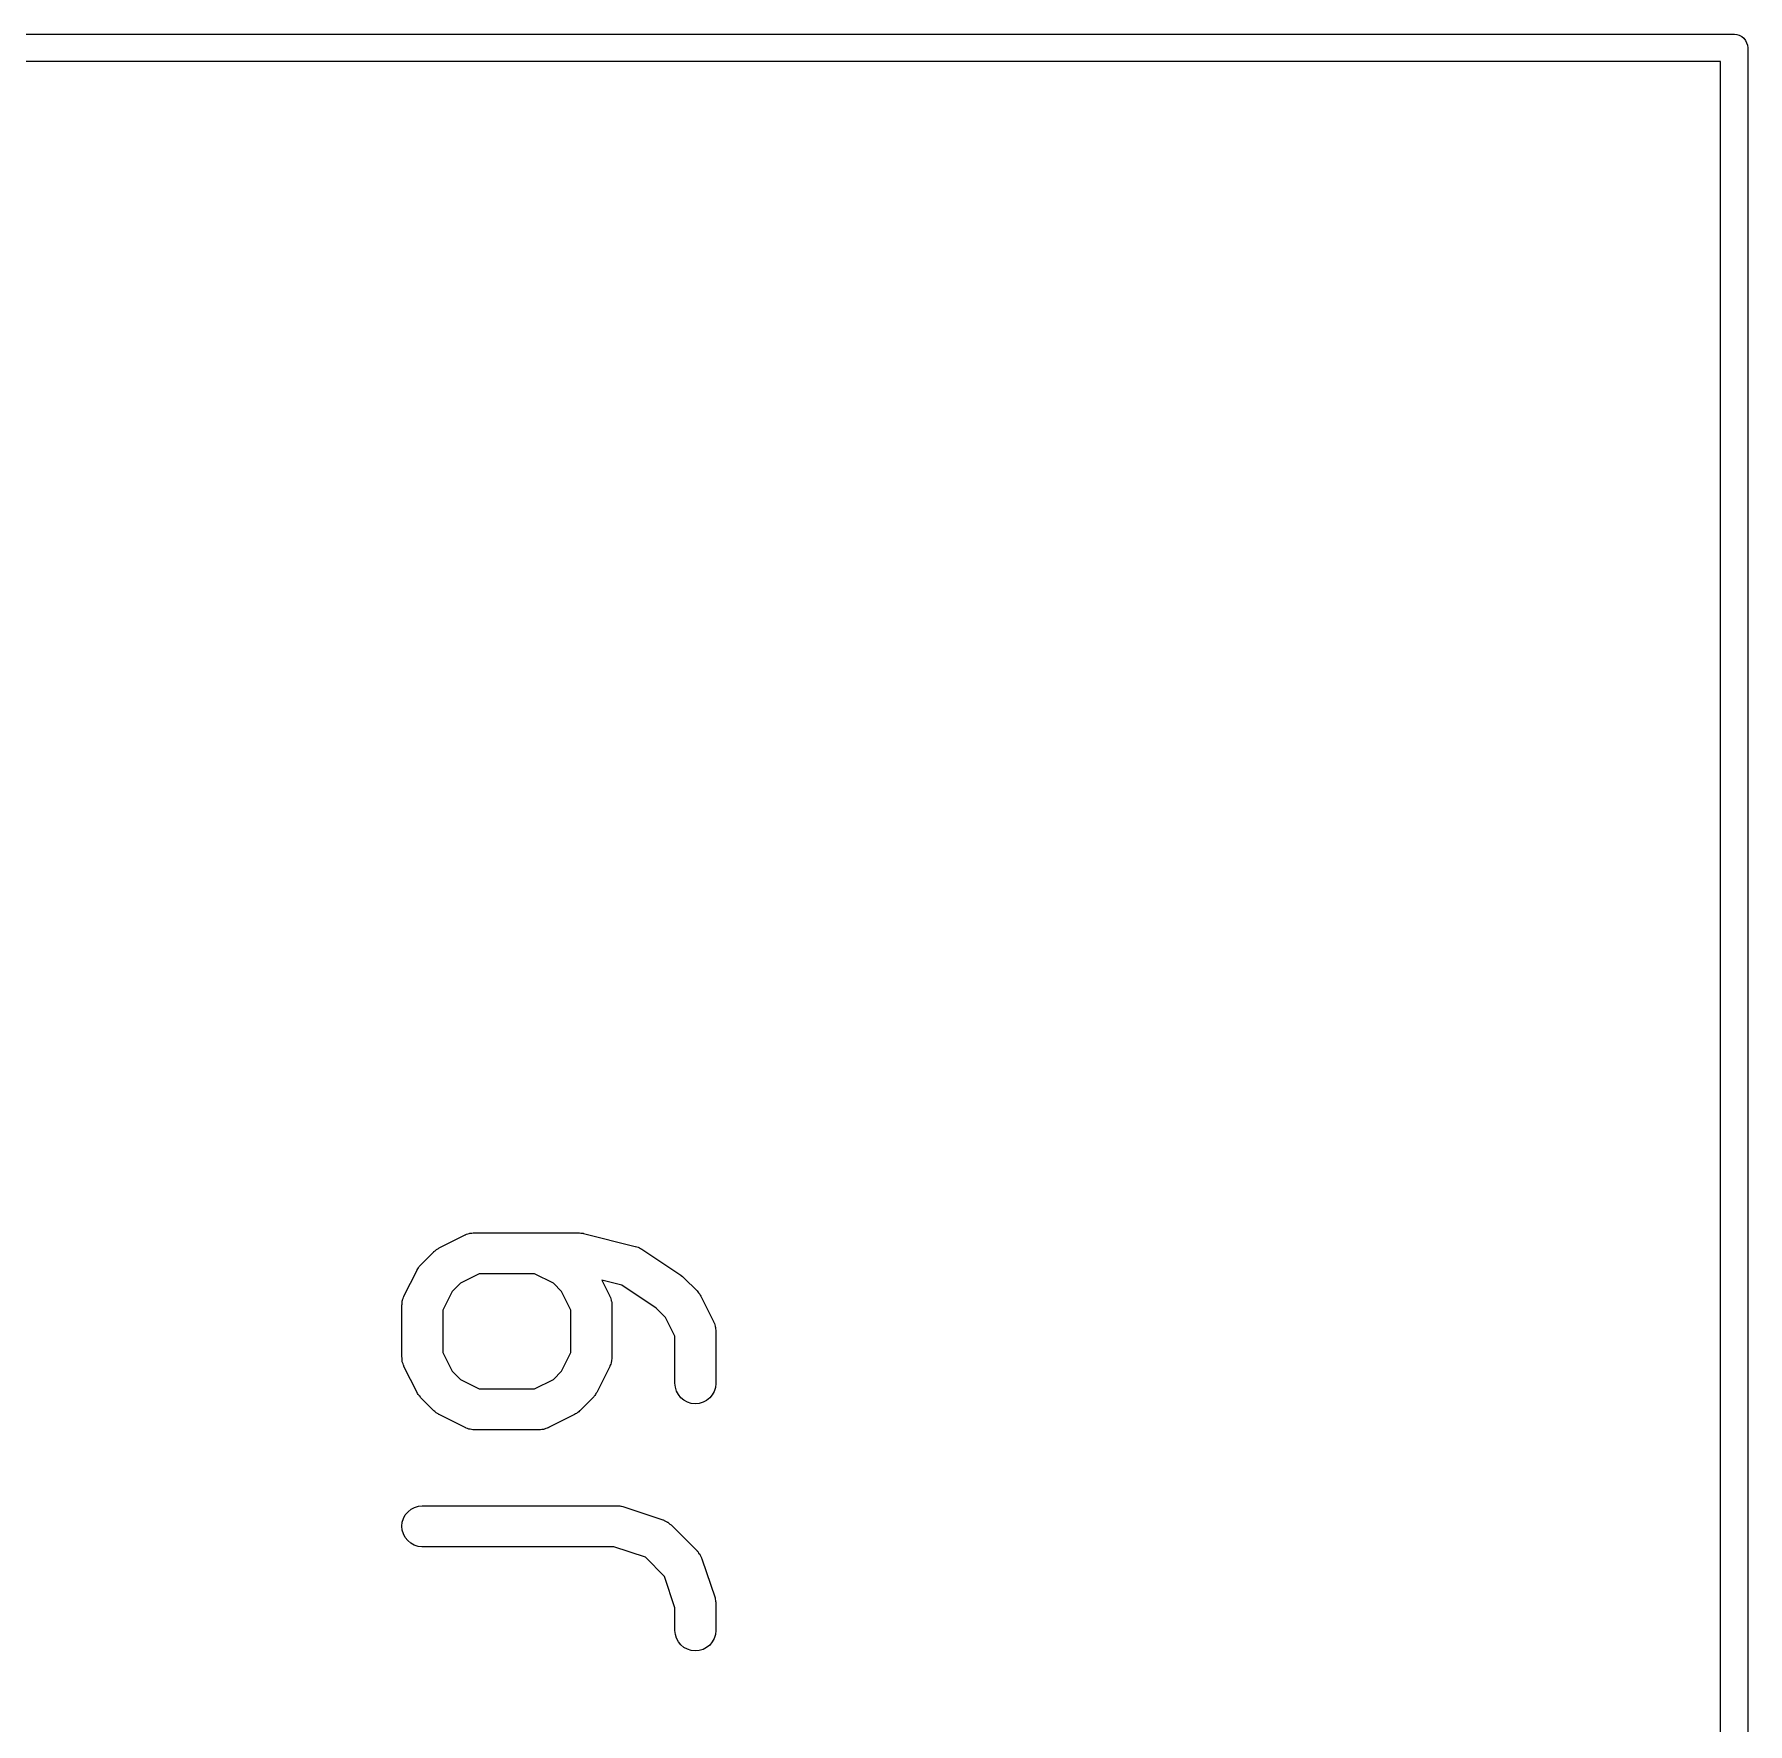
# Model space of a CAD drawing. Extents: x 118.6 to 187.3, y -130.9 to -41.9.
# Drawn here: x 125.73 to 132, y -68.37 to -62.18 of the extents above; entities that cross this region are included whole.
import ezdxf

# ---------------------------------------------------------------- set-up
doc = ezdxf.new("R2010")
doc.units = 0
doc.layers.add('BLACK', color=7, linetype='CONTINUOUS')

msp = doc.modelspace()

# ---------------------------------------------------------------- linework, layer by layer
at = {"layer": 'BLACK', "linetype": 'CONTINUOUS'}
for p, q in [((123.442, -62.18), (131.948, -62.18)), ((131.948, -62.18), (131.95, -62.1798)), ((131.95, -62.1798), (131.952, -62.18)), ((131.952, -62.18), (131.96, -62.1807)), ((131.96, -62.1807), (131.969, -62.1836)), ((131.969, -62.1836), (131.978, -62.1882)), ((131.978, -62.1882), (131.986, -62.1945)), ((131.986, -62.1945), (131.992, -62.2021)), ((131.992, -62.2021), (131.996, -62.2108)), ((131.996, -62.2108), (131.999, -62.2202)), ((131.999, -62.2202), (132, -62.23)), ((132, -62.23), (132, -62.2324)), ((132, -62.2324), (132, -72.3876)), ((131.9, -62.28), (123.49, -62.28)), ((131.9, -72.34), (131.9, -62.28)), ((127.206, -66.6261), (127.209, -66.6239)), ((127.209, -66.6239), (127.304, -66.5763)), ((127.304, -66.5763), (127.305, -66.5758)), ((127.305, -66.5758), (127.307, -66.575)), ((127.307, -66.575), (127.309, -66.574)), ((127.309, -66.574), (127.314, -66.5725)), ((127.314, -66.5725), (127.319, -66.5707)), ((127.319, -66.5707), (127.321, -66.5704)), ((127.321, -66.5704), (127.323, -66.5698)), ((127.323, -66.5698), (127.328, -66.5693)), ((127.328, -66.5693), (127.333, -66.5685)), ((127.333, -66.5685), (127.336, -66.5685)), ((127.336, -66.5685), (127.338, -66.5683)), ((127.338, -66.5683), (127.719, -66.5683)), ((127.719, -66.5683), (127.72, -66.5683)), ((127.72, -66.5683), (127.721, -66.5685)), ((127.721, -66.5685), (127.723, -66.5684)), ((127.723, -66.5684), (127.728, -66.5693)), ((127.728, -66.5693), (127.734, -66.57)), ((127.734, -66.57), (127.736, -66.5704)), ((127.736, -66.5704), (127.737, -66.5706)), ((127.737, -66.5706), (127.927, -66.6182)), ((127.927, -66.6182), (127.928, -66.6185)), ((127.928, -66.6185), (127.933, -66.6202)), ((127.933, -66.6202), (127.938, -66.6217)), ((127.938, -66.6217), (127.94, -66.6228)), ((127.94, -66.6228), (127.942, -66.6236)), ((127.942, -66.6236), (127.946, -66.6262)), ((127.139, -66.6888), (127.142, -66.6855)), ((127.142, -66.6855), (127.19, -66.6379)), ((127.19, -66.6372), (127.194, -66.6346)), ((127.19, -66.6379), (127.19, -66.6372)), ((127.194, -66.6346), (127.197, -66.6317)), ((127.197, -66.6317), (127.199, -66.63)), ((127.199, -66.63), (127.202, -66.6281)), ((127.202, -66.6281), (127.206, -66.6261)), ((127.946, -66.6262), (127.951, -66.6285)), ((127.951, -66.6285), (128.094, -66.7238)), ((127.08, -66.8003), (127.128, -66.705)), ((127.128, -66.7041), (127.131, -66.7006)), ((127.128, -66.705), (127.128, -66.7041)), ((127.131, -66.7006), (127.133, -66.6968)), ((127.133, -66.6968), (127.135, -66.6944)), ((127.135, -66.6944), (127.136, -66.6918)), ((127.136, -66.6918), (127.139, -66.6888)), ((127.356, -66.7183), (127.287, -66.7526)), ((127.558, -66.7183), (127.356, -66.7183)), ((127.627, -66.7526), (127.558, -66.7183)), ((127.878, -66.7606), (127.804, -66.742)), ((127.804, -66.742), (127.834, -66.8003)), ((128.094, -66.7238), (128.094, -66.7239)), ((128.094, -66.7239), (128.094, -66.7239)), ((128.094, -66.7239), (128.094, -66.7239)), ((128.094, -66.7239), (128.095, -66.7244)), ((128.095, -66.7244), (128.1, -66.7288)), ((128.1, -66.7288), (128.105, -66.7332)), ((128.105, -66.7332), (128.153, -66.7808)), ((127.075, -66.8139), (127.077, -66.8091)), ((127.077, -66.8091), (127.078, -66.8043)), ((127.078, -66.8043), (127.08, -66.8023)), ((127.08, -66.8023), (127.08, -66.8003)), ((127.257, -66.783), (127.222, -66.8515)), ((127.287, -66.7526), (127.257, -66.783)), ((127.657, -66.783), (127.627, -66.7526)), ((127.691, -66.8515), (127.657, -66.783)), ((127.834, -66.8003), (127.834, -66.8012)), ((127.834, -66.8012), (127.835, -66.8033)), ((127.835, -66.8033), (127.836, -66.8052)), ((127.836, -66.8052), (127.837, -66.8101)), ((127.837, -66.8101), (127.839, -66.8149)), ((128.004, -66.8445), (127.878, -66.7606)), ((128.153, -66.7808), (128.154, -66.7815)), ((128.154, -66.7815), (128.156, -66.7848)), ((128.156, -66.7848), (128.159, -66.7879)), ((128.159, -66.7879), (128.161, -66.7905)), ((128.161, -66.7905), (128.163, -66.793)), ((128.163, -66.793), (128.165, -66.7967)), ((128.165, -66.7967), (128.167, -66.8003)), ((128.167, -66.8003), (128.214, -66.8955)), ((127.072, -66.8328), (127.073, -66.8306)), ((127.072, -66.8338), (127.072, -66.8328)), ((127.072, -67.0243), (127.072, -66.8338)), ((127.073, -66.8233), (127.074, -66.8182)), ((127.073, -66.8284), (127.073, -66.8233)), ((127.073, -66.8306), (127.073, -66.8284)), ((127.074, -66.8182), (127.075, -66.8161)), ((127.075, -66.8161), (127.075, -66.8139)), ((127.222, -66.8515), (127.222, -67.0066)), ((127.691, -67.0066), (127.691, -66.8515)), ((127.839, -66.8149), (127.839, -66.8171)), ((127.839, -66.8171), (127.84, -66.8192)), ((127.84, -66.8192), (127.841, -66.8243)), ((127.841, -66.8243), (127.841, -66.8294)), ((127.841, -66.8294), (127.841, -66.8316)), ((127.841, -66.8316), (127.841, -66.8338)), ((127.841, -66.8338), (127.841, -67.0243)), ((128.038, -66.8782), (128.004, -66.8445)), ((128.072, -66.9468), (128.038, -66.8782)), ((128.214, -66.8955), (128.215, -66.8964)), ((128.215, -66.8964), (128.216, -66.8985)), ((128.216, -66.8985), (128.217, -66.9005)), ((128.217, -66.9005), (128.218, -66.9054)), ((128.218, -66.9054), (128.22, -66.9102)), ((128.22, -66.9102), (128.22, -66.9124)), ((128.22, -66.9124), (128.221, -66.9145)), ((128.221, -66.9145), (128.221, -66.9196)), ((128.221, -66.9196), (128.222, -66.9246)), ((128.222, -66.9246), (128.222, -66.9269)), ((128.222, -66.9269), (128.222, -66.929)), ((128.222, -66.929), (128.222, -67.1195)), ((128.072, -67.1195), (128.072, -66.9468)), ((127.073, -67.0265), (127.072, -67.0243)), ((127.073, -67.0287), (127.073, -67.0265)), ((127.073, -67.0337), (127.073, -67.0287)), ((127.074, -67.0389), (127.073, -67.0337)), ((127.074, -67.041), (127.074, -67.0389)), ((127.075, -67.0431), (127.074, -67.041)), ((127.077, -67.048), (127.075, -67.0431)), ((127.078, -67.0529), (127.077, -67.048)), ((127.079, -67.0548), (127.078, -67.0529)), ((127.08, -67.0569), (127.079, -67.0548)), ((127.08, -67.0578), (127.08, -67.0569)), ((127.128, -67.1531), (127.08, -67.0578)), ((127.222, -67.0066), (127.257, -67.0751)), ((127.657, -67.0751), (127.691, -67.0066)), ((127.834, -67.0578), (127.786, -67.1531)), ((127.835, -67.0538), (127.834, -67.0558)), ((127.834, -67.0558), (127.834, -67.0578)), ((127.837, -67.049), (127.835, -67.0538)), ((127.839, -67.0442), (127.837, -67.049)), ((127.84, -67.0399), (127.839, -67.042)), ((127.839, -67.042), (127.839, -67.0442)), ((127.841, -67.0297), (127.84, -67.0348)), ((127.84, -67.0348), (127.84, -67.0399)), ((127.841, -67.0243), (127.841, -67.0253)), ((127.841, -67.0253), (127.841, -67.0275)), ((127.841, -67.0275), (127.841, -67.0297)), ((127.257, -67.0751), (127.287, -67.1055)), ((127.287, -67.1055), (127.356, -67.1398)), ((127.558, -67.1398), (127.627, -67.1055)), ((127.627, -67.1055), (127.657, -67.0751)), ((128.074, -67.1341), (128.072, -67.1195)), ((128.222, -67.1206), (128.221, -67.1351)), ((128.222, -67.1195), (128.222, -67.1206)), ((127.13, -67.1566), (127.128, -67.1531)), ((127.132, -67.1604), (127.13, -67.1566)), ((127.134, -67.1628), (127.132, -67.1604)), ((127.136, -67.1655), (127.134, -67.1628)), ((127.139, -67.1685), (127.136, -67.1655)), ((127.141, -67.1718), (127.139, -67.1685)), ((127.142, -67.1726), (127.141, -67.1718)), ((127.19, -67.2202), (127.142, -67.1726)), ((127.356, -67.1398), (127.558, -67.1398)), ((127.772, -67.1726), (127.724, -67.2202)), ((127.775, -67.1693), (127.772, -67.1726)), ((127.777, -67.1663), (127.775, -67.1693)), ((127.779, -67.1637), (127.777, -67.1663)), ((127.781, -67.1612), (127.779, -67.1637)), ((127.783, -67.1575), (127.781, -67.1612)), ((127.785, -67.154), (127.783, -67.1575)), ((127.786, -67.1531), (127.785, -67.154)), ((128.078, -67.1481), (128.074, -67.1341)), ((128.085, -67.161), (128.078, -67.1481)), ((128.094, -67.1724), (128.085, -67.161)), ((128.105, -67.1817), (128.094, -67.1724)), ((128.118, -67.1887), (128.105, -67.1817)), ((128.132, -67.193), (128.118, -67.1887)), ((128.175, -67.1891), (128.161, -67.1932)), ((128.188, -67.1823), (128.175, -67.1891)), ((128.2, -67.1731), (128.188, -67.1823)), ((128.209, -67.1619), (128.2, -67.1731)), ((128.216, -67.1491), (128.209, -67.1619)), ((128.221, -67.1351), (128.216, -67.1491)), ((127.193, -67.2228), (127.19, -67.2202)), ((127.196, -67.2258), (127.193, -67.2228)), ((127.198, -67.2275), (127.196, -67.2258)), ((127.201, -67.2295), (127.198, -67.2275)), ((127.205, -67.2315), (127.201, -67.2295)), ((127.208, -67.2338), (127.205, -67.2315)), ((127.209, -67.2342), (127.208, -67.2338)), ((127.304, -67.2818), (127.209, -67.2342)), ((127.705, -67.2342), (127.609, -67.2818)), ((127.708, -67.232), (127.705, -67.2342)), ((127.712, -67.23), (127.708, -67.232)), ((127.714, -67.2281), (127.712, -67.23)), ((127.717, -67.2264), (127.714, -67.2281)), ((127.72, -67.2235), (127.717, -67.2264)), ((127.723, -67.2209), (127.72, -67.2235)), ((127.724, -67.2202), (127.723, -67.2209)), ((128.147, -67.1945), (128.132, -67.193)), ((128.161, -67.1932), (128.147, -67.1945)), ((127.306, -67.2826), (127.304, -67.2818)), ((127.308, -67.2837), (127.306, -67.2826)), ((127.313, -67.2852), (127.308, -67.2837)), ((127.318, -67.2871), (127.313, -67.2852)), ((127.32, -67.2875), (127.318, -67.2871)), ((127.322, -67.2881), (127.32, -67.2875)), ((127.327, -67.2887), (127.322, -67.2881)), ((127.332, -67.2896), (127.327, -67.2887)), ((127.335, -67.2895), (127.332, -67.2896)), ((127.337, -67.2898), (127.335, -67.2895)), ((127.338, -67.2898), (127.337, -67.2898)), ((127.576, -67.2898), (127.338, -67.2898)), ((127.578, -67.2895), (127.576, -67.2898)), ((127.58, -67.2896), (127.578, -67.2895)), ((127.585, -67.2888), (127.58, -67.2896)), ((127.591, -67.2883), (127.585, -67.2888)), ((127.593, -67.2877), (127.591, -67.2883)), ((127.595, -67.2874), (127.593, -67.2877)), ((127.6, -67.2856), (127.595, -67.2874)), ((127.605, -67.2841), (127.6, -67.2856)), ((127.606, -67.2831), (127.605, -67.2841)), ((127.609, -67.2823), (127.606, -67.2831)), ((127.609, -67.2818), (127.609, -67.2823)), ((127.072, -67.6428), (127.074, -67.6283)), ((127.074, -67.6283), (127.078, -67.6143)), ((127.078, -67.6143), (127.085, -67.6014)), ((127.085, -67.6014), (127.095, -67.5901)), ((127.095, -67.5901), (127.106, -67.5809)), ((127.106, -67.5809), (127.119, -67.574)), ((127.119, -67.574), (127.133, -67.5698)), ((127.133, -67.5698), (127.147, -67.5683)), ((127.147, -67.5683), (127.862, -67.5683)), ((127.862, -67.5683), (127.863, -67.5683)), ((127.863, -67.5683), (127.867, -67.5688)), ((127.867, -67.5688), (127.871, -67.5689)), ((127.871, -67.5689), (127.874, -67.5696)), ((127.874, -67.5696), (127.877, -67.57)), ((127.877, -67.57), (127.881, -67.5712)), ((127.881, -67.5712), (127.885, -67.5722)), ((127.885, -67.5722), (128.028, -67.6198)), ((128.028, -67.6198), (128.029, -67.6201)), ((128.029, -67.6201), (128.031, -67.6211)), ((128.031, -67.6211), (128.033, -67.6217)), ((128.033, -67.6217), (128.038, -67.6241)), ((128.038, -67.6241), (128.043, -67.6263)), ((128.043, -67.6263), (128.044, -67.6276)), ((128.044, -67.6276), (128.046, -67.6286)), ((127.074, -67.6574), (127.072, -67.6428)), ((127.078, -67.6714), (127.074, -67.6574)), ((127.085, -67.6844), (127.078, -67.6714)), ((127.094, -67.6958), (127.085, -67.6844)), ((128.046, -67.6286), (128.05, -67.6319)), ((128.05, -67.6319), (128.054, -67.6349)), ((128.054, -67.6349), (128.056, -67.6365)), ((128.056, -67.6365), (128.058, -67.6379)), ((128.058, -67.6379), (128.153, -67.7332)), ((127.105, -67.7052), (127.094, -67.6958)), ((127.118, -67.7123), (127.105, -67.7052)), ((127.132, -67.7167), (127.118, -67.7123)), ((127.146, -67.7183), (127.132, -67.7167)), ((127.147, -67.7183), (127.146, -67.7183)), ((127.849, -67.7183), (127.147, -67.7183)), ((127.964, -67.7565), (127.849, -67.7183)), ((128.153, -67.7332), (128.154, -67.7339)), ((128.154, -67.7339), (128.155, -67.7356)), ((128.155, -67.7356), (128.157, -67.7371)), ((128.157, -67.7371), (128.159, -67.7413)), ((128.159, -67.7413), (128.163, -67.7453)), ((128.163, -67.7453), (128.164, -67.7473)), ((128.164, -67.7473), (128.165, -67.7491)), ((128.165, -67.7491), (128.167, -67.7538)), ((128.034, -67.8267), (127.964, -67.7565)), ((128.167, -67.7538), (128.169, -67.7583)), ((128.169, -67.7583), (128.17, -67.7605)), ((128.17, -67.7605), (128.171, -67.7625)), ((128.171, -67.7625), (128.219, -67.9053)), ((128.072, -67.9412), (128.034, -67.8267)), ((128.072, -68.0243), (128.072, -67.9412)), ((128.219, -67.9053), (128.219, -67.9063)), ((128.219, -67.9063), (128.22, -67.9104)), ((128.22, -67.9104), (128.221, -67.9145)), ((128.221, -67.9145), (128.221, -67.9176)), ((128.221, -67.9176), (128.222, -67.9206)), ((128.222, -67.9206), (128.222, -67.9248)), ((128.222, -67.9248), (128.222, -67.929)), ((128.222, -67.929), (128.222, -68.0243)), ((128.074, -68.0389), (128.072, -68.0243)), ((128.078, -68.0529), (128.074, -68.0389)), ((128.085, -68.0658), (128.078, -68.0529)), ((128.094, -68.0771), (128.085, -68.0658)), ((128.209, -68.0667), (128.2, -68.0779)), ((128.216, -68.0538), (128.209, -68.0667)), ((128.221, -68.0399), (128.216, -68.0538)), ((128.222, -68.0253), (128.221, -68.0399)), ((128.222, -68.0243), (128.222, -68.0253)), ((128.105, -68.0865), (128.094, -68.0771)), ((128.118, -68.0934), (128.105, -68.0865)), ((128.132, -68.0978), (128.118, -68.0934)), ((128.147, -68.0993), (128.132, -68.0978)), ((128.161, -68.098), (128.147, -68.0993)), ((128.175, -68.0938), (128.161, -68.098)), ((128.188, -68.087), (128.175, -68.0938)), ((128.2, -68.0779), (128.188, -68.087))]:
    msp.add_line(p, q, dxfattribs=at)

doc.saveas('drawing.dxf')
